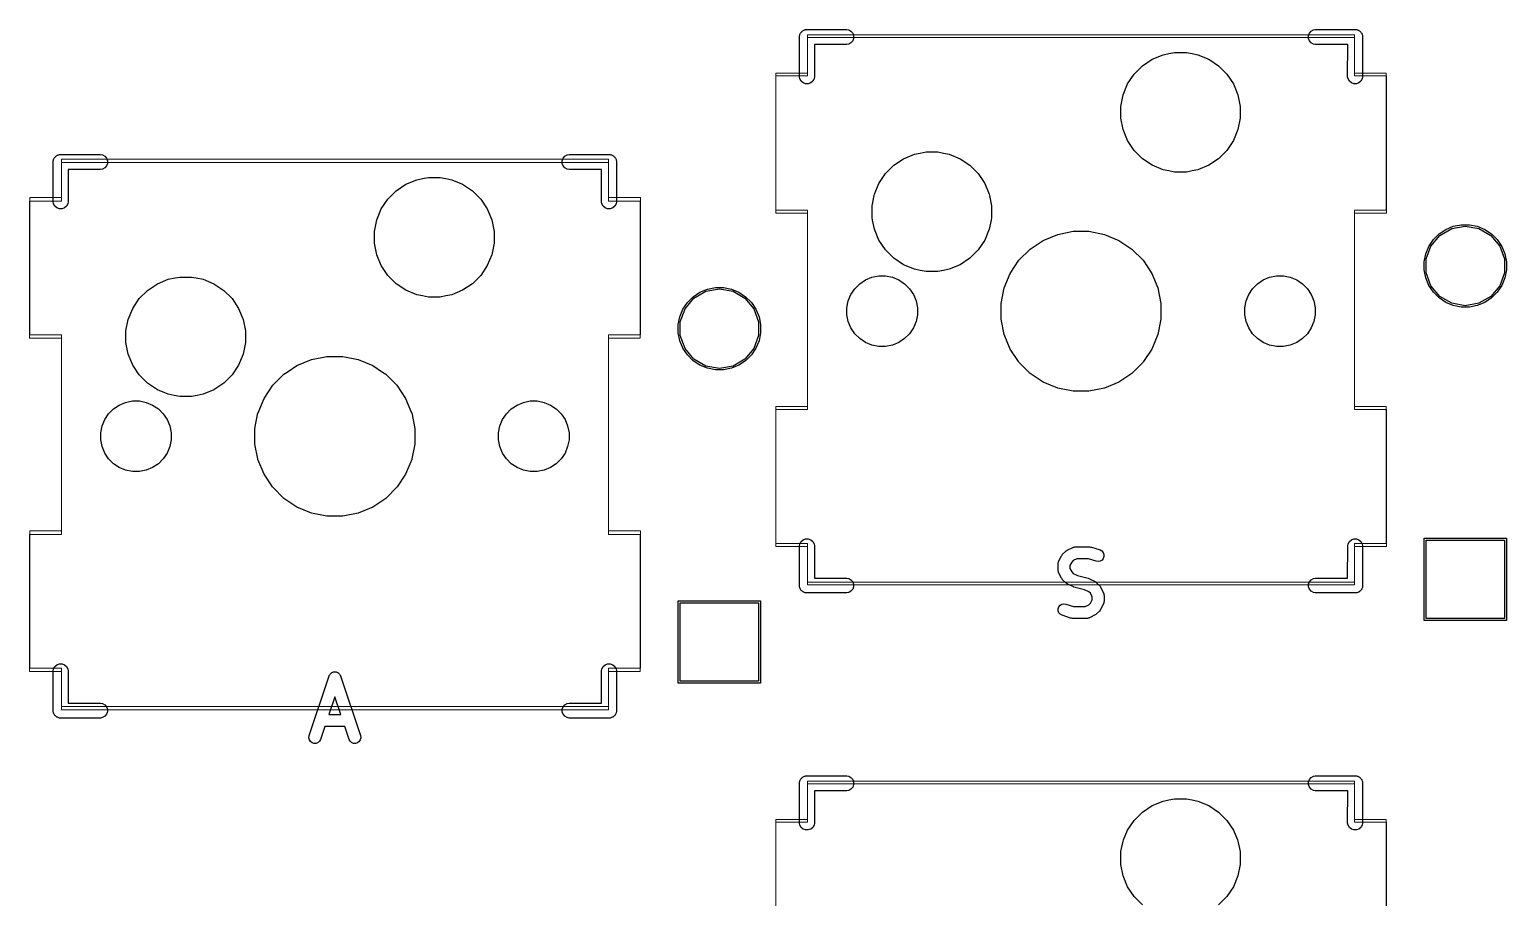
# Model space of a CAD drawing. Header units: millimetres. Extents: x 13 to 222, y -3 to 195.
# Drawn here: x 54.37 to 92.09, y 85.28 to 107.43 of the extents above; entities that cross this region are included whole.
import ezdxf

# ---------------------------------------------------------------- set-up
doc = ezdxf.new("R2010")
doc.units = ezdxf.units.MM
doc.header["$MEASUREMENT"] = 0
doc.layers.add('Ergodox plate', color=7, linetype='Continuous', lineweight=0, true_color=0xf6921e)
doc.layers.add('Orig switch cut', color=7, linetype='Continuous', lineweight=0, true_color=0xde3535)
doc.layers.add('Mask', color=134, linetype='Continuous')
doc.layers.add('Silk', color=142, linetype='Continuous')

msp = doc.modelspace()

# ---------------------------------------------------------------- linework, layer by layer
at = {"layer": 'Ergodox plate'}
for points in [[(88.213, 107.299), (88.213, 106.319), (89.026, 106.319), (89.026, 102.819), (88.213, 102.819), (88.213, 97.81), (89.026, 97.81), (89.026, 94.31), (88.213, 94.31), (88.213, 93.329), (74.243, 93.329), (74.243, 94.31), (73.431, 94.31), (73.431, 97.81), (74.243, 97.81), (74.243, 102.819), (73.431, 102.819), (73.431, 106.319), (74.243, 106.319), (74.243, 107.299)], [(69.163, 104.124), (69.163, 103.144), (69.976, 103.144), (69.976, 99.644), (69.163, 99.644), (69.163, 94.635), (69.976, 94.635), (69.976, 91.135), (69.163, 91.135), (69.163, 90.154), (55.193, 90.154), (55.193, 91.135), (54.381, 91.135), (54.381, 94.635), (55.193, 94.635), (55.193, 99.644), (54.381, 99.644), (54.381, 103.144), (55.193, 103.144), (55.193, 104.124)], [(88.213, 88.249), (88.213, 87.269), (89.026, 87.269), (89.026, 83.769), (88.213, 83.769), (88.213, 78.76), (89.026, 78.76), (89.026, 75.26), (88.213, 75.26), (88.213, 74.279), (74.243, 74.279), (74.243, 75.26), (73.431, 75.26), (73.431, 78.76), (74.243, 78.76), (74.243, 83.769), (73.431, 83.769), (73.431, 87.269), (74.243, 87.269), (74.243, 88.249)]]:
    msp.add_lwpolyline(points, close=True, dxfattribs=at)
at = {"layer": 'Mask', "linetype": 'Continuous'}
for p, q in [((83.047, 106.674), (83.325, 106.789)), ((83.325, 106.789), (83.472, 106.818)), ((83.472, 106.818), (83.62, 106.848)), ((83.62, 106.848), (83.92, 106.848)), ((83.92, 106.848), (84.068, 106.818)), ((84.068, 106.818), (84.215, 106.789)), ((84.215, 106.789), (84.493, 106.674)), ((82.585, 106.295), (82.797, 106.507)), ((82.797, 106.507), (83.047, 106.674)), ((84.493, 106.674), (84.743, 106.507)), ((84.743, 106.507), (84.955, 106.295)), ((82.303, 105.767), (82.418, 106.045)), ((82.418, 106.045), (82.585, 106.295)), ((84.955, 106.295), (85.122, 106.045)), ((85.122, 106.045), (85.237, 105.767)), ((82.244, 105.472), (82.303, 105.767)), ((85.237, 105.767), (85.296, 105.472)), ((82.244, 105.171), (82.244, 105.472)), ((85.296, 105.472), (85.296, 105.171)), ((82.303, 104.877), (82.244, 105.171)), ((82.418, 104.599), (82.303, 104.877)), ((85.237, 104.877), (85.122, 104.599)), ((85.296, 105.171), (85.237, 104.877)), ((82.585, 104.349), (82.418, 104.599)), ((85.122, 104.599), (84.955, 104.349)), ((76.447, 103.967), (76.697, 104.134)), ((76.697, 104.134), (76.975, 104.249)), ((76.975, 104.249), (77.122, 104.278)), ((77.122, 104.278), (77.27, 104.308)), ((77.27, 104.308), (77.57, 104.308)), ((77.57, 104.308), (77.718, 104.278)), ((77.718, 104.278), (77.865, 104.249)), ((77.865, 104.249), (78.143, 104.134)), ((78.143, 104.134), (78.393, 103.967)), ((82.797, 104.136), (82.585, 104.349)), ((83.047, 103.969), (82.797, 104.136)), ((84.743, 104.136), (84.493, 103.969)), ((84.955, 104.349), (84.743, 104.136)), ((76.068, 103.505), (76.235, 103.755)), ((76.235, 103.755), (76.447, 103.967)), ((78.393, 103.967), (78.605, 103.755)), ((78.605, 103.755), (78.772, 103.505)), ((83.325, 103.854), (83.047, 103.969)), ((83.472, 103.825), (83.325, 103.854)), ((83.62, 103.796), (83.472, 103.825)), ((83.92, 103.796), (83.62, 103.796)), ((84.068, 103.825), (83.92, 103.796)), ((84.215, 103.854), (84.068, 103.825)), ((84.493, 103.969), (84.215, 103.854)), ((63.739, 103.315), (63.989, 103.482)), ((63.989, 103.482), (64.266, 103.597)), ((64.266, 103.597), (64.414, 103.627)), ((64.414, 103.627), (64.561, 103.656)), ((64.561, 103.656), (64.862, 103.656)), ((64.862, 103.656), (65.009, 103.627)), ((65.009, 103.627), (65.157, 103.597)), ((65.157, 103.597), (65.434, 103.482)), ((65.434, 103.482), (65.684, 103.315)), ((75.953, 103.227), (76.068, 103.505)), ((78.772, 103.505), (78.887, 103.227)), ((63.359, 102.853), (63.526, 103.103)), ((63.526, 103.103), (63.739, 103.315)), ((65.684, 103.315), (65.897, 103.103)), ((65.897, 103.103), (66.064, 102.853)), ((75.894, 102.932), (75.947, 103.199)), ((75.947, 103.199), (75.953, 103.227)), ((78.887, 103.227), (78.893, 103.199)), ((78.893, 103.199), (78.946, 102.932)), ((63.244, 102.575), (63.359, 102.853)), ((66.064, 102.853), (66.179, 102.575)), ((75.894, 102.631), (75.894, 102.932)), ((75.907, 102.564), (75.894, 102.631)), ((78.946, 102.631), (78.933, 102.564)), ((78.946, 102.932), (78.946, 102.631)), ((63.186, 102.28), (63.244, 102.575)), ((63.186, 101.98), (63.186, 102.28)), ((63.244, 102.575), (63.244, 102.575)), ((66.179, 102.575), (66.179, 102.575)), ((66.179, 102.575), (66.238, 102.28)), ((66.238, 102.28), (66.238, 101.98)), ((75.953, 102.337), (75.907, 102.564)), ((76.068, 102.059), (75.953, 102.337)), ((78.887, 102.337), (78.772, 102.059)), ((78.933, 102.564), (78.887, 102.337)), ((80.635, 102.204), (81.029, 102.283)), ((81.029, 102.283), (81.431, 102.283)), ((81.431, 102.283), (81.825, 102.204)), ((90.374, 102.216), (90.546, 102.331)), ((90.546, 102.331), (90.737, 102.41)), ((90.737, 102.41), (90.94, 102.451)), ((90.94, 102.451), (91.147, 102.451)), ((91.147, 102.451), (91.351, 102.41)), ((91.351, 102.41), (91.542, 102.331)), ((91.542, 102.331), (91.714, 102.216)), ((63.194, 101.936), (63.186, 101.98)), ((63.244, 101.685), (63.194, 101.936)), ((66.229, 101.936), (66.179, 101.685)), ((66.238, 101.98), (66.229, 101.936)), ((76.235, 101.809), (76.068, 102.059)), ((78.772, 102.059), (78.605, 101.809)), ((79.929, 101.827), (79.959, 101.847)), ((79.959, 101.847), (80.263, 102.051)), ((80.263, 102.051), (80.635, 102.204)), ((80.635, 102.204), (80.635, 102.204)), ((80.635, 102.204), (80.635, 102.204)), ((81.825, 102.204), (81.825, 102.204)), ((81.825, 102.204), (81.825, 102.204)), ((81.825, 102.204), (82.197, 102.051)), ((82.197, 102.051), (82.501, 101.847)), ((82.501, 101.847), (82.531, 101.827)), ((90.033, 101.706), (90.113, 101.898)), ((90.113, 101.898), (90.228, 102.07)), ((90.228, 102.07), (90.374, 102.216)), ((91.714, 102.216), (91.86, 102.07)), ((91.86, 102.07), (91.975, 101.898)), ((91.975, 101.898), (92.055, 101.706)), ((63.359, 101.407), (63.244, 101.685)), ((66.179, 101.685), (66.064, 101.407)), ((76.447, 101.596), (76.235, 101.809)), ((76.697, 101.429), (76.447, 101.596)), ((78.393, 101.596), (78.143, 101.429)), ((78.605, 101.809), (78.393, 101.596)), ((79.421, 101.209), (79.645, 101.543)), ((79.645, 101.543), (79.929, 101.827)), ((79.645, 101.543), (79.645, 101.543)), ((82.531, 101.827), (82.815, 101.543)), ((82.815, 101.543), (82.815, 101.543)), ((82.815, 101.543), (83.039, 101.209)), ((89.993, 101.503), (90.033, 101.706)), ((89.993, 101.296), (89.993, 101.503)), ((92.055, 101.706), (92.095, 101.503)), ((92.095, 101.503), (92.095, 101.296)), ((57.916, 101.057), (58.097, 101.093)), ((58.097, 101.093), (58.211, 101.116)), ((58.211, 101.116), (58.512, 101.116)), ((58.512, 101.116), (58.626, 101.093)), ((58.626, 101.093), (58.807, 101.057)), ((63.526, 101.157), (63.359, 101.407)), ((63.739, 100.945), (63.526, 101.157)), ((65.897, 101.157), (65.684, 100.945)), ((66.064, 101.407), (65.897, 101.157)), ((75.723, 101.04), (75.887, 101.108)), ((75.887, 101.108), (76.061, 101.143)), ((76.061, 101.143), (76.239, 101.143)), ((76.239, 101.143), (76.413, 101.108)), ((76.413, 101.108), (76.577, 101.04)), ((76.975, 101.314), (76.697, 101.429)), ((77.122, 101.285), (76.975, 101.314)), ((77.27, 101.256), (77.122, 101.285)), ((77.57, 101.256), (77.27, 101.256)), ((77.718, 101.285), (77.57, 101.256)), ((77.865, 101.314), (77.718, 101.285)), ((78.143, 101.429), (77.865, 101.314)), ((79.267, 100.837), (79.421, 101.209)), ((83.039, 101.209), (83.193, 100.837)), ((85.883, 101.04), (86.047, 101.108)), ((86.047, 101.108), (86.221, 101.143)), ((86.221, 101.143), (86.399, 101.143)), ((86.399, 101.143), (86.573, 101.108)), ((86.573, 101.108), (86.737, 101.04)), ((90.033, 101.093), (89.993, 101.296)), ((90.113, 100.902), (90.033, 101.093)), ((92.055, 101.093), (91.975, 100.902)), ((92.095, 101.296), (92.055, 101.093)), ((57.176, 100.563), (57.389, 100.775)), ((57.389, 100.775), (57.639, 100.942)), ((57.639, 100.942), (57.916, 101.057)), ((58.807, 101.057), (59.084, 100.942)), ((59.084, 100.942), (59.334, 100.775)), ((59.334, 100.775), (59.547, 100.563)), ((63.989, 100.778), (63.739, 100.945)), ((64.266, 100.663), (63.989, 100.778)), ((65.434, 100.778), (65.157, 100.663)), ((65.684, 100.945), (65.434, 100.778)), ((71.324, 100.613), (71.496, 100.728)), ((71.496, 100.728), (71.687, 100.807)), ((71.687, 100.807), (71.89, 100.848)), ((71.89, 100.848), (72.097, 100.848)), ((72.097, 100.848), (72.301, 100.807)), ((72.301, 100.807), (72.492, 100.728)), ((72.492, 100.728), (72.664, 100.613)), ((75.352, 100.669), (75.45, 100.816)), ((75.45, 100.816), (75.576, 100.942)), ((75.576, 100.942), (75.723, 101.04)), ((76.577, 101.04), (76.724, 100.942)), ((76.724, 100.942), (76.85, 100.816)), ((76.85, 100.816), (76.948, 100.669)), ((79.189, 100.443), (79.267, 100.837)), ((79.267, 100.837), (79.267, 100.837)), ((83.193, 100.837), (83.193, 100.837)), ((83.193, 100.837), (83.271, 100.443)), ((85.512, 100.669), (85.61, 100.816)), ((85.61, 100.816), (85.736, 100.942)), ((85.736, 100.942), (85.883, 101.04)), ((86.737, 101.04), (86.884, 100.942)), ((86.884, 100.942), (87.01, 100.816)), ((87.01, 100.816), (87.108, 100.669)), ((90.228, 100.73), (90.113, 100.902)), ((90.374, 100.583), (90.228, 100.73)), ((91.86, 100.73), (91.714, 100.583)), ((91.975, 100.902), (91.86, 100.73)), ((57.009, 100.313), (57.176, 100.563)), ((59.547, 100.563), (59.714, 100.313)), ((64.413, 100.633), (64.266, 100.663)), ((64.561, 100.604), (64.413, 100.633)), ((64.862, 100.604), (64.561, 100.604)), ((65.01, 100.633), (64.862, 100.604)), ((65.157, 100.663), (65.01, 100.633)), ((71.063, 100.295), (71.178, 100.467)), ((71.178, 100.467), (71.324, 100.613)), ((72.664, 100.613), (72.81, 100.467)), ((72.81, 100.467), (72.925, 100.295)), ((75.249, 100.331), (75.284, 100.505)), ((75.284, 100.505), (75.352, 100.669)), ((76.948, 100.669), (77.016, 100.505)), ((77.016, 100.505), (77.051, 100.331)), ((79.189, 100.041), (79.189, 100.443)), ((83.271, 100.443), (83.271, 100.041)), ((85.409, 100.331), (85.444, 100.505)), ((85.444, 100.505), (85.512, 100.669)), ((87.108, 100.669), (87.176, 100.505)), ((87.176, 100.505), (87.211, 100.331)), ((90.546, 100.468), (90.374, 100.583)), ((90.737, 100.389), (90.546, 100.468)), ((90.94, 100.349), (90.737, 100.389)), ((91.147, 100.349), (90.94, 100.349)), ((91.351, 100.389), (91.147, 100.349)), ((91.542, 100.468), (91.351, 100.389)), ((91.714, 100.583), (91.542, 100.468)), ((56.836, 99.74), (56.894, 100.035)), ((56.894, 100.035), (57.009, 100.313)), ((59.714, 100.313), (59.829, 100.035)), ((59.829, 100.035), (59.888, 99.74)), ((70.943, 99.9), (70.983, 100.103)), ((70.983, 100.103), (71.063, 100.295)), ((72.925, 100.295), (73.005, 100.103)), ((73.005, 100.103), (73.045, 99.9)), ((75.249, 100.153), (75.249, 100.331)), ((75.284, 99.979), (75.249, 100.153)), ((75.352, 99.815), (75.284, 99.979)), ((77.016, 99.979), (76.948, 99.815)), ((77.051, 100.153), (77.016, 99.979)), ((77.051, 100.331), (77.051, 100.153)), ((79.266, 99.651), (79.189, 100.041)), ((83.271, 100.041), (83.194, 99.651)), ((85.409, 100.153), (85.409, 100.331)), ((85.444, 99.979), (85.409, 100.153)), ((85.512, 99.815), (85.444, 99.979)), ((87.176, 99.979), (87.108, 99.815)), ((87.211, 100.153), (87.176, 99.979)), ((87.211, 100.331), (87.211, 100.153)), ((56.836, 99.44), (56.836, 99.74)), ((59.888, 99.74), (59.888, 99.44)), ((70.943, 99.693), (70.943, 99.9)), ((70.983, 99.49), (70.943, 99.693)), ((73.045, 99.693), (73.005, 99.49)), ((73.045, 99.9), (73.045, 99.693)), ((75.45, 99.667), (75.352, 99.815)), ((75.576, 99.542), (75.45, 99.667)), ((76.85, 99.667), (76.724, 99.542)), ((76.948, 99.815), (76.85, 99.667)), ((79.267, 99.646), (79.266, 99.651)), ((79.421, 99.275), (79.267, 99.646)), ((83.193, 99.646), (83.039, 99.275)), ((83.194, 99.651), (83.193, 99.646)), ((85.61, 99.667), (85.512, 99.815)), ((85.736, 99.542), (85.61, 99.667)), ((87.01, 99.667), (86.884, 99.542)), ((87.108, 99.815), (87.01, 99.667)), ((56.894, 99.145), (56.836, 99.44)), ((59.888, 99.44), (59.829, 99.145)), ((71.063, 99.299), (70.983, 99.49)), ((71.178, 99.127), (71.063, 99.299)), ((72.925, 99.299), (72.81, 99.127)), ((73.005, 99.49), (72.925, 99.299)), ((75.723, 99.443), (75.576, 99.542)), ((75.887, 99.375), (75.723, 99.443)), ((76.061, 99.341), (75.887, 99.375)), ((76.239, 99.341), (76.061, 99.341)), ((76.413, 99.375), (76.239, 99.341)), ((76.577, 99.443), (76.413, 99.375)), ((76.724, 99.542), (76.577, 99.443)), ((79.631, 98.961), (79.421, 99.275)), ((83.039, 99.275), (82.829, 98.961)), ((85.883, 99.443), (85.736, 99.542)), ((86.047, 99.375), (85.883, 99.443)), ((86.221, 99.341), (86.047, 99.375)), ((86.399, 99.341), (86.221, 99.341)), ((86.573, 99.375), (86.399, 99.341)), ((86.737, 99.443), (86.573, 99.375)), ((86.884, 99.542), (86.737, 99.443)), ((57.009, 98.867), (56.894, 99.145)), ((57.176, 98.617), (57.009, 98.867)), ((59.714, 98.867), (59.547, 98.617)), ((59.829, 99.145), (59.714, 98.867)), ((60.95, 98.688), (61.205, 98.859)), ((61.205, 98.859), (61.576, 99.013)), ((61.576, 99.013), (61.971, 99.091)), ((61.576, 99.013), (61.576, 99.013)), ((61.576, 99.013), (61.576, 99.013)), ((61.971, 99.091), (62.373, 99.091)), ((62.373, 99.091), (62.767, 99.013)), ((62.767, 99.013), (62.767, 99.013)), ((62.767, 99.013), (62.767, 99.013)), ((62.767, 99.013), (63.138, 98.859)), ((63.138, 98.859), (63.393, 98.688)), ((71.324, 98.98), (71.178, 99.127)), ((71.496, 98.865), (71.324, 98.98)), ((71.687, 98.786), (71.496, 98.865)), ((72.492, 98.865), (72.301, 98.786)), ((72.664, 98.98), (72.492, 98.865)), ((72.81, 99.127), (72.664, 98.98)), ((79.645, 98.941), (79.631, 98.961)), ((79.929, 98.656), (79.645, 98.941)), ((82.815, 98.941), (82.531, 98.656)), ((82.829, 98.961), (82.815, 98.941)), ((57.389, 98.405), (57.176, 98.617)), ((59.547, 98.617), (59.334, 98.405)), ((60.586, 98.351), (60.87, 98.635)), ((60.87, 98.635), (60.95, 98.688)), ((63.393, 98.688), (63.473, 98.635)), ((63.473, 98.635), (63.757, 98.351)), ((71.89, 98.746), (71.687, 98.786)), ((72.097, 98.746), (71.89, 98.746)), ((72.301, 98.786), (72.097, 98.746)), ((80.263, 98.433), (79.929, 98.656)), ((79.929, 98.656), (79.929, 98.656)), ((82.531, 98.656), (82.197, 98.433)), ((82.531, 98.656), (82.531, 98.656)), ((57.639, 98.238), (57.389, 98.405)), ((57.916, 98.123), (57.639, 98.238)), ((58.064, 98.093), (57.916, 98.123)), ((58.211, 98.064), (58.064, 98.093)), ((58.659, 98.093), (58.512, 98.064)), ((58.807, 98.123), (58.659, 98.093)), ((59.084, 98.238), (58.807, 98.123)), ((59.334, 98.405), (59.084, 98.238)), ((60.363, 98.017), (60.586, 98.351)), ((60.586, 98.351), (60.586, 98.351)), ((63.757, 98.351), (63.757, 98.351)), ((63.757, 98.351), (63.98, 98.017)), ((80.635, 98.279), (80.263, 98.433)), ((81.029, 98.201), (80.635, 98.279)), ((80.635, 98.279), (80.635, 98.279)), ((80.635, 98.279), (80.635, 98.279)), ((81.431, 98.201), (81.029, 98.201)), ((81.825, 98.279), (81.431, 98.201)), ((82.197, 98.433), (81.825, 98.279)), ((81.825, 98.279), (81.825, 98.279)), ((81.825, 98.279), (81.825, 98.279)), ((56.392, 97.624), (56.517, 97.75)), ((56.517, 97.75), (56.665, 97.848)), ((56.665, 97.848), (56.829, 97.916)), ((56.829, 97.916), (57.003, 97.951)), ((57.003, 97.951), (57.18, 97.951)), ((57.18, 97.951), (57.354, 97.916)), ((57.354, 97.916), (57.518, 97.848)), ((57.518, 97.848), (57.666, 97.75)), ((57.666, 97.75), (57.791, 97.624)), ((58.512, 98.064), (58.211, 98.064)), ((60.211, 97.65), (60.363, 98.017)), ((63.98, 98.017), (64.132, 97.65)), ((66.552, 97.624), (66.677, 97.75)), ((66.677, 97.75), (66.825, 97.848)), ((66.825, 97.848), (66.989, 97.916)), ((66.989, 97.916), (67.163, 97.951)), ((67.163, 97.951), (67.34, 97.951)), ((67.34, 97.951), (67.514, 97.916)), ((67.514, 97.916), (67.678, 97.848)), ((67.678, 97.848), (67.826, 97.75)), ((67.826, 97.75), (67.951, 97.624)), ((56.225, 97.313), (56.293, 97.477)), ((56.293, 97.477), (56.392, 97.624)), ((57.791, 97.624), (57.89, 97.477)), ((57.89, 97.477), (57.958, 97.313)), ((60.131, 97.251), (60.209, 97.645)), ((60.209, 97.645), (60.211, 97.65)), ((64.132, 97.65), (64.134, 97.645)), ((64.134, 97.645), (64.213, 97.251)), ((66.385, 97.313), (66.453, 97.477)), ((66.453, 97.477), (66.552, 97.624)), ((67.951, 97.624), (68.05, 97.477)), ((68.05, 97.477), (68.118, 97.313)), ((56.191, 97.139), (56.225, 97.313)), ((56.191, 96.961), (56.191, 97.139)), ((56.225, 96.787), (56.191, 96.961)), ((57.958, 97.313), (57.993, 97.139)), ((57.993, 96.961), (57.958, 96.787)), ((57.993, 97.139), (57.993, 96.961)), ((60.131, 96.849), (60.131, 97.251)), ((64.213, 97.251), (64.213, 96.849)), ((66.351, 97.139), (66.385, 97.313)), ((66.351, 96.961), (66.351, 97.139)), ((66.385, 96.787), (66.351, 96.961)), ((68.118, 97.313), (68.153, 97.139)), ((68.153, 96.961), (68.118, 96.787)), ((68.153, 97.139), (68.153, 96.961)), ((56.293, 96.623), (56.225, 96.787)), ((56.392, 96.476), (56.293, 96.623)), ((57.89, 96.623), (57.791, 96.476)), ((57.958, 96.787), (57.89, 96.623)), ((60.205, 96.476), (60.131, 96.849)), ((64.213, 96.849), (64.138, 96.476)), ((66.453, 96.623), (66.385, 96.787)), ((66.552, 96.476), (66.453, 96.623)), ((68.05, 96.623), (67.951, 96.476)), ((68.118, 96.787), (68.05, 96.623)), ((56.517, 96.35), (56.392, 96.476)), ((56.665, 96.252), (56.517, 96.35)), ((56.829, 96.184), (56.665, 96.252)), ((57.518, 96.252), (57.354, 96.184)), ((57.666, 96.35), (57.518, 96.252)), ((57.791, 96.476), (57.666, 96.35)), ((60.209, 96.455), (60.205, 96.476)), ((60.363, 96.083), (60.209, 96.455)), ((64.134, 96.455), (63.98, 96.083)), ((64.138, 96.476), (64.134, 96.455)), ((66.677, 96.35), (66.552, 96.476)), ((66.825, 96.252), (66.677, 96.35)), ((66.989, 96.184), (66.825, 96.252)), ((67.678, 96.252), (67.514, 96.184)), ((67.826, 96.35), (67.678, 96.252)), ((67.951, 96.476), (67.826, 96.35)), ((57.003, 96.149), (56.829, 96.184)), ((57.18, 96.149), (57.003, 96.149)), ((57.354, 96.184), (57.18, 96.149)), ((60.581, 95.757), (60.363, 96.083)), ((63.98, 96.083), (63.762, 95.757)), ((67.163, 96.149), (66.989, 96.184)), ((67.34, 96.149), (67.163, 96.149)), ((67.514, 96.184), (67.34, 96.149)), ((60.586, 95.749), (60.581, 95.757)), ((60.87, 95.465), (60.586, 95.749)), ((61.205, 95.241), (60.87, 95.465)), ((60.87, 95.465), (60.87, 95.465)), ((63.473, 95.465), (63.138, 95.241)), ((63.757, 95.749), (63.473, 95.465)), ((63.473, 95.465), (63.473, 95.465)), ((63.762, 95.757), (63.757, 95.749)), ((61.576, 95.087), (61.205, 95.241)), ((61.971, 95.009), (61.576, 95.087)), ((61.576, 95.087), (61.576, 95.087)), ((61.576, 95.087), (61.576, 95.087)), ((62.767, 95.087), (62.373, 95.009)), ((63.138, 95.241), (62.767, 95.087)), ((62.767, 95.087), (62.767, 95.087)), ((62.767, 95.087), (62.767, 95.087)), ((62.373, 95.009), (61.971, 95.009)), ((89.993, 92.349), (89.993, 94.451)), ((89.993, 94.451), (92.095, 94.451)), ((92.095, 94.451), (92.095, 92.349)), ((70.943, 90.746), (70.943, 92.848)), ((70.943, 92.848), (73.045, 92.848)), ((73.045, 92.848), (73.045, 90.746)), ((92.095, 92.349), (89.993, 92.349)), ((73.045, 90.746), (70.943, 90.746)), ((82.797, 87.457), (83.047, 87.624)), ((83.047, 87.624), (83.325, 87.739)), ((83.325, 87.739), (83.476, 87.769)), ((83.476, 87.769), (83.62, 87.798)), ((83.62, 87.798), (83.92, 87.798)), ((83.92, 87.798), (84.064, 87.769)), ((84.064, 87.769), (84.215, 87.739)), ((84.215, 87.739), (84.493, 87.624)), ((84.493, 87.624), (84.743, 87.457)), ((82.418, 86.995), (82.585, 87.245)), ((82.585, 87.245), (82.797, 87.457)), ((84.743, 87.457), (84.955, 87.245)), ((84.955, 87.245), (85.122, 86.995)), ((82.315, 86.747), (82.418, 86.995)), ((85.122, 86.995), (85.225, 86.747)), ((82.244, 86.422), (82.25, 86.452)), ((82.244, 86.122), (82.244, 86.422)), ((82.25, 86.452), (82.303, 86.717)), ((82.303, 86.717), (82.315, 86.747)), ((85.225, 86.747), (85.237, 86.717)), ((85.237, 86.717), (85.29, 86.452)), ((85.29, 86.452), (85.296, 86.422)), ((85.296, 86.422), (85.296, 86.122)), ((82.303, 85.827), (82.244, 86.122)), ((85.296, 86.122), (85.237, 85.827)), ((82.418, 85.549), (82.303, 85.827)), ((85.237, 85.827), (85.122, 85.549)), ((82.585, 85.299), (82.418, 85.549)), ((82.797, 85.087), (82.585, 85.299)), ((84.955, 85.299), (84.743, 85.087)), ((85.122, 85.549), (84.955, 85.299))]:
    msp.add_line(p, q, dxfattribs=at)
at = {"layer": 'Orig switch cut'}
for points in [[(88.215, 107.227), (88.215, 106.247), (89.028, 106.247), (89.028, 102.747), (88.215, 102.747), (88.215, 97.738), (89.028, 97.738), (89.028, 94.238), (88.215, 94.238), (88.215, 93.257), (74.245, 93.257), (74.245, 94.238), (73.432, 94.238), (73.432, 97.738), (74.245, 97.738), (74.245, 102.747), (73.432, 102.747), (73.432, 106.247), (74.245, 106.247), (74.245, 107.227)], [(69.157, 104.035), (69.157, 103.055), (69.97, 103.055), (69.97, 99.555), (69.157, 99.555), (69.157, 94.546), (69.97, 94.546), (69.97, 91.046), (69.157, 91.046), (69.157, 90.065), (55.187, 90.065), (55.187, 91.046), (54.374, 91.046), (54.374, 94.546), (55.187, 94.546), (55.187, 99.555), (54.374, 99.555), (54.374, 103.055), (55.187, 103.055), (55.187, 104.035)], [(88.215, 88.177), (88.215, 87.197), (89.028, 87.197), (89.028, 83.697), (88.215, 83.697), (88.215, 78.688), (89.028, 78.688), (89.028, 75.188), (88.215, 75.188), (88.215, 74.207), (74.245, 74.207), (74.245, 75.188), (73.432, 75.188), (73.432, 78.688), (74.245, 78.688), (74.245, 83.697), (73.432, 83.697), (73.432, 87.197), (74.245, 87.197), (74.245, 88.177)]]:
    msp.add_lwpolyline(points, close=True, dxfattribs=at)
at = {"layer": 'Silk', "linetype": 'Continuous'}
for p, q in [((74.04, 106.225), (74.039, 107.258)), ((74.039, 107.258), (74.04, 107.258)), ((74.04, 107.275), (74.045, 107.291)), ((74.04, 107.258), (74.04, 107.275)), ((74.045, 107.291), (74.048, 107.308)), ((74.048, 107.308), (74.057, 107.323)), ((74.057, 107.323), (74.062, 107.338)), ((74.062, 107.338), (74.073, 107.351)), ((74.073, 107.351), (74.082, 107.366)), ((74.082, 107.366), (74.095, 107.377)), ((74.095, 107.377), (74.106, 107.39)), ((74.106, 107.39), (74.12, 107.398)), ((74.12, 107.398), (74.133, 107.409)), ((74.133, 107.409), (74.149, 107.415)), ((74.149, 107.415), (74.164, 107.424)), ((74.164, 107.424), (74.181, 107.426)), ((74.181, 107.426), (74.196, 107.432)), ((74.196, 107.432), (74.213, 107.432)), ((74.213, 107.432), (74.213, 107.432)), ((74.213, 107.432), (75.247, 107.432)), ((75.247, 107.432), (75.296, 107.424)), ((75.296, 107.424), (75.354, 107.39)), ((75.354, 107.39), (75.398, 107.338)), ((75.398, 107.145), (75.354, 107.094)), ((75.398, 107.338), (75.42, 107.275)), ((75.42, 107.208), (75.398, 107.145)), ((75.42, 107.275), (75.42, 107.208)), ((87.04, 107.275), (87.062, 107.338)), ((87.04, 107.208), (87.04, 107.275)), ((87.062, 107.145), (87.04, 107.208)), ((87.062, 107.338), (87.106, 107.39)), ((87.106, 107.094), (87.062, 107.145)), ((87.106, 107.39), (87.164, 107.424)), ((87.164, 107.424), (87.213, 107.432)), ((87.213, 107.432), (88.247, 107.432)), ((88.247, 107.432), (88.264, 107.432)), ((88.247, 107.432), (88.247, 107.432)), ((88.264, 107.432), (88.279, 107.426)), ((88.279, 107.426), (88.296, 107.424)), ((88.296, 107.424), (88.311, 107.415)), ((88.311, 107.415), (88.327, 107.409)), ((88.327, 107.409), (88.34, 107.398)), ((88.34, 107.398), (88.354, 107.39)), ((88.354, 107.39), (88.365, 107.377)), ((88.365, 107.377), (88.378, 107.366)), ((88.378, 107.366), (88.387, 107.351)), ((88.387, 107.351), (88.398, 107.338)), ((88.398, 107.338), (88.403, 107.323)), ((88.403, 107.323), (88.412, 107.308)), ((88.412, 107.308), (88.415, 107.291)), ((88.415, 107.291), (88.42, 107.275)), ((88.42, 107.275), (88.42, 107.258)), ((88.42, 107.258), (88.42, 107.258)), ((88.42, 107.258), (88.42, 106.225)), ((75.247, 107.051), (74.42, 107.051)), ((74.42, 107.051), (74.42, 106.225)), ((75.296, 107.06), (75.247, 107.051)), ((75.354, 107.094), (75.296, 107.06)), ((87.164, 107.06), (87.106, 107.094)), ((87.213, 107.051), (87.164, 107.06)), ((88.04, 107.051), (87.213, 107.051)), ((88.039, 106.225), (88.04, 107.051)), ((74.048, 106.176), (74.04, 106.225)), ((74.082, 106.117), (74.048, 106.176)), ((74.133, 106.074), (74.082, 106.117)), ((74.196, 106.051), (74.133, 106.074)), ((74.264, 106.051), (74.196, 106.051)), ((74.327, 106.074), (74.264, 106.051)), ((74.378, 106.117), (74.327, 106.074)), ((74.412, 106.176), (74.378, 106.117)), ((74.42, 106.225), (74.412, 106.176)), ((88.048, 106.176), (88.039, 106.225)), ((88.082, 106.117), (88.048, 106.176)), ((88.133, 106.074), (88.082, 106.117)), ((88.196, 106.051), (88.133, 106.074)), ((88.264, 106.051), (88.196, 106.051)), ((88.327, 106.074), (88.264, 106.051)), ((88.378, 106.117), (88.327, 106.074)), ((88.412, 106.176), (88.378, 106.117)), ((88.42, 106.225), (88.412, 106.176)), ((54.987, 104.099), (54.99, 104.116)), ((54.99, 104.116), (54.998, 104.131)), ((54.998, 104.131), (55.004, 104.147)), ((55.004, 104.147), (55.015, 104.16)), ((55.015, 104.16), (55.023, 104.174)), ((55.023, 104.174), (55.036, 104.185)), ((55.036, 104.185), (55.047, 104.198)), ((55.047, 104.198), (55.062, 104.207)), ((55.062, 104.207), (55.075, 104.217)), ((55.075, 104.217), (55.091, 104.223)), ((55.091, 104.223), (55.105, 104.232)), ((55.105, 104.232), (55.122, 104.235)), ((55.122, 104.235), (55.138, 104.24)), ((55.138, 104.24), (55.155, 104.24)), ((55.155, 104.24), (55.155, 104.24)), ((55.155, 104.24), (56.188, 104.24)), ((56.188, 104.24), (56.238, 104.232)), ((56.238, 104.232), (56.296, 104.198)), ((56.296, 104.198), (56.339, 104.147)), ((56.339, 104.147), (56.362, 104.084)), ((67.981, 104.084), (68.004, 104.147)), ((68.004, 104.147), (68.047, 104.198)), ((68.047, 104.198), (68.105, 104.232)), ((68.105, 104.232), (68.155, 104.24)), ((68.155, 104.24), (69.188, 104.24)), ((69.188, 104.24), (69.205, 104.24)), ((69.188, 104.24), (69.188, 104.24)), ((69.205, 104.24), (69.221, 104.235)), ((69.221, 104.235), (69.238, 104.232)), ((69.238, 104.232), (69.252, 104.223)), ((69.252, 104.223), (69.268, 104.217)), ((69.268, 104.217), (69.281, 104.207)), ((69.281, 104.207), (69.296, 104.198)), ((69.296, 104.198), (69.307, 104.185)), ((69.307, 104.185), (69.32, 104.174)), ((69.32, 104.174), (69.328, 104.16)), ((69.328, 104.16), (69.339, 104.147)), ((69.339, 104.147), (69.345, 104.131)), ((69.345, 104.131), (69.353, 104.116)), ((69.353, 104.116), (69.356, 104.099)), ((54.981, 104.084), (54.987, 104.099)), ((54.981, 104.067), (54.981, 104.084)), ((54.981, 103.033), (54.981, 104.067)), ((54.981, 104.067), (54.981, 104.067)), ((56.188, 103.859), (55.362, 103.859)), ((55.362, 103.859), (55.362, 103.033)), ((56.238, 103.868), (56.188, 103.859)), ((56.296, 103.902), (56.238, 103.868)), ((56.339, 103.953), (56.296, 103.902)), ((56.362, 104.016), (56.339, 103.953)), ((56.362, 104.084), (56.362, 104.016)), ((67.981, 104.016), (67.981, 104.084)), ((68.004, 103.953), (67.981, 104.016)), ((68.047, 103.902), (68.004, 103.953)), ((68.105, 103.868), (68.047, 103.902)), ((68.155, 103.859), (68.105, 103.868)), ((68.981, 103.859), (68.155, 103.859)), ((68.981, 103.033), (68.981, 103.859)), ((69.356, 104.099), (69.362, 104.084)), ((69.362, 104.084), (69.362, 104.067)), ((69.362, 104.067), (69.362, 104.067)), ((69.362, 104.067), (69.362, 103.033)), ((54.99, 102.984), (54.981, 103.033)), ((55.023, 102.926), (54.99, 102.984)), ((55.353, 102.984), (55.32, 102.926)), ((55.362, 103.033), (55.353, 102.984)), ((68.99, 102.984), (68.981, 103.033)), ((69.023, 102.926), (68.99, 102.984)), ((69.353, 102.984), (69.32, 102.926)), ((69.362, 103.033), (69.353, 102.984)), ((55.075, 102.882), (55.023, 102.926)), ((55.138, 102.859), (55.075, 102.882)), ((55.205, 102.859), (55.138, 102.859)), ((55.268, 102.882), (55.205, 102.859)), ((55.32, 102.926), (55.268, 102.882)), ((69.075, 102.882), (69.023, 102.926)), ((69.138, 102.859), (69.075, 102.882)), ((69.205, 102.859), (69.138, 102.859)), ((69.268, 102.882), (69.205, 102.859)), ((69.32, 102.926), (69.268, 102.882)), ((90.391, 102.178), (90.697, 102.354)), ((90.697, 102.354), (91.044, 102.415)), ((91.044, 102.415), (91.391, 102.354)), ((91.391, 102.354), (91.697, 102.178)), ((90.044, 101.576), (90.165, 101.907)), ((90.165, 101.907), (90.391, 102.178)), ((91.697, 102.178), (91.923, 101.907)), ((91.923, 101.907), (92.044, 101.576)), ((90.044, 101.223), (90.044, 101.576)), ((92.044, 101.576), (92.044, 101.223)), ((90.165, 100.892), (90.044, 101.223)), ((92.044, 101.223), (91.923, 100.892)), ((71.341, 100.575), (71.647, 100.751)), ((71.647, 100.751), (71.994, 100.812)), ((71.994, 100.812), (72.341, 100.751)), ((72.341, 100.751), (72.647, 100.575)), ((90.391, 100.622), (90.165, 100.892)), ((91.923, 100.892), (91.697, 100.622)), ((71.115, 100.304), (71.341, 100.575)), ((72.647, 100.575), (72.873, 100.304)), ((90.697, 100.446), (90.391, 100.622)), ((91.044, 100.384), (90.697, 100.446)), ((91.391, 100.446), (91.044, 100.384)), ((91.697, 100.622), (91.391, 100.446)), ((70.994, 99.973), (71.115, 100.304)), ((70.994, 99.62), (70.994, 99.973)), ((72.873, 100.304), (72.994, 99.973)), ((72.994, 99.973), (72.994, 99.62)), ((71.115, 99.289), (70.994, 99.62)), ((72.994, 99.62), (72.873, 99.289)), ((71.341, 99.019), (71.115, 99.289)), ((72.873, 99.289), (72.647, 99.019)), ((71.647, 98.843), (71.341, 99.019)), ((71.994, 98.781), (71.647, 98.843)), ((72.341, 98.843), (71.994, 98.781)), ((72.647, 99.019), (72.341, 98.843)), ((74.039, 94.258), (74.048, 94.308)), ((74.048, 94.308), (74.082, 94.366)), ((74.082, 94.366), (74.133, 94.409)), ((74.133, 94.409), (74.196, 94.432)), ((74.196, 94.432), (74.264, 94.432)), ((74.264, 94.432), (74.327, 94.409)), ((74.327, 94.409), (74.378, 94.366)), ((74.378, 94.366), (74.412, 94.308)), ((74.412, 94.308), (74.42, 94.258)), ((88.04, 94.258), (88.048, 94.308)), ((88.048, 94.308), (88.082, 94.366)), ((88.082, 94.366), (88.133, 94.409)), ((88.133, 94.409), (88.196, 94.432)), ((88.196, 94.432), (88.264, 94.432)), ((88.264, 94.432), (88.327, 94.409)), ((88.327, 94.409), (88.378, 94.366)), ((88.378, 94.366), (88.412, 94.308)), ((88.412, 94.308), (88.42, 94.258)), ((90.044, 92.4), (90.044, 94.4)), ((90.044, 94.4), (92.044, 94.4)), ((92.044, 94.4), (92.044, 92.4)), ((74.04, 93.275), (74.039, 94.258)), ((74.42, 94.258), (74.42, 93.432)), ((80.658, 93.854), (80.731, 93.999)), ((80.731, 93.999), (80.745, 94.019)), ((80.745, 94.019), (80.759, 94.039)), ((80.759, 94.039), (80.832, 94.112)), ((80.832, 94.112), (80.852, 94.126)), ((80.852, 94.126), (80.872, 94.14)), ((80.872, 94.14), (81.017, 94.213)), ((81.017, 94.213), (81.025, 94.215)), ((81.025, 94.215), (81.033, 94.22)), ((81.033, 94.22), (81.05, 94.223)), ((81.05, 94.223), (81.067, 94.228)), ((81.067, 94.228), (81.076, 94.227)), ((81.076, 94.227), (81.085, 94.229)), ((81.085, 94.229), (81.448, 94.229)), ((81.448, 94.229), (81.472, 94.224)), ((81.472, 94.224), (81.496, 94.221)), ((81.496, 94.221), (81.714, 94.148)), ((81.714, 94.148), (81.76, 94.123)), ((81.76, 94.123), (81.795, 94.084)), ((81.799, 93.931), (81.767, 93.89)), ((81.795, 94.084), (81.815, 94.034)), ((81.816, 93.981), (81.799, 93.931)), ((81.815, 94.034), (81.816, 93.981)), ((88.039, 93.432), (88.04, 94.258)), ((88.42, 94.258), (88.42, 93.225)), ((80.642, 93.786), (80.644, 93.795)), ((80.642, 93.641), (80.642, 93.786)), ((80.644, 93.632), (80.642, 93.641)), ((80.643, 93.803), (80.648, 93.821)), ((80.644, 93.795), (80.643, 93.803)), ((80.643, 93.623), (80.644, 93.632)), ((80.648, 93.606), (80.643, 93.623)), ((80.648, 93.821), (80.651, 93.838)), ((80.651, 93.589), (80.648, 93.606)), ((80.651, 93.838), (80.656, 93.846)), ((80.656, 93.581), (80.651, 93.589)), ((80.656, 93.846), (80.658, 93.854)), ((80.658, 93.573), (80.656, 93.581)), ((80.731, 93.428), (80.658, 93.573)), ((80.992, 93.841), (80.947, 93.75)), ((80.947, 93.75), (80.947, 93.677)), ((80.947, 93.677), (80.992, 93.586)), ((81.03, 93.879), (80.992, 93.841)), ((80.992, 93.586), (81.03, 93.548)), ((81.121, 93.924), (81.03, 93.879)), ((81.03, 93.548), (81.138, 93.494)), ((81.423, 93.924), (81.121, 93.924)), ((81.617, 93.859), (81.423, 93.924)), ((81.67, 93.851), (81.617, 93.859)), ((81.721, 93.862), (81.67, 93.851)), ((81.767, 93.89), (81.721, 93.862)), ((74.04, 93.208), (74.04, 93.275)), ((74.045, 93.192), (74.04, 93.208)), ((74.048, 93.176), (74.045, 93.192)), ((74.057, 93.161), (74.048, 93.176)), ((74.42, 93.432), (75.247, 93.432)), ((75.247, 93.432), (75.296, 93.424)), ((75.296, 93.424), (75.354, 93.39)), ((75.354, 93.39), (75.398, 93.338)), ((75.398, 93.338), (75.42, 93.275)), ((75.42, 93.208), (75.398, 93.145)), ((75.42, 93.275), (75.42, 93.208)), ((80.745, 93.408), (80.731, 93.428)), ((80.759, 93.388), (80.745, 93.408)), ((80.832, 93.315), (80.759, 93.388)), ((80.852, 93.301), (80.832, 93.315)), ((80.872, 93.287), (80.852, 93.301)), ((81.017, 93.214), (80.872, 93.287)), ((81.033, 93.21), (81.017, 93.214)), ((81.048, 93.203), (81.033, 93.21)), ((81.322, 93.134), (81.048, 93.203)), ((81.138, 93.494), (81.412, 93.426)), ((81.412, 93.426), (81.427, 93.419)), ((81.427, 93.419), (81.443, 93.414)), ((81.443, 93.414), (81.588, 93.342)), ((81.588, 93.342), (81.608, 93.327)), ((81.608, 93.327), (81.628, 93.313)), ((81.628, 93.313), (81.701, 93.241)), ((81.701, 93.241), (81.715, 93.221)), ((81.715, 93.221), (81.729, 93.201)), ((81.729, 93.201), (81.802, 93.056)), ((87.04, 93.275), (87.062, 93.338)), ((87.04, 93.208), (87.04, 93.275)), ((87.062, 93.145), (87.04, 93.208)), ((87.062, 93.338), (87.106, 93.39)), ((87.106, 93.39), (87.164, 93.424)), ((87.164, 93.424), (87.213, 93.432)), ((87.213, 93.432), (88.039, 93.432)), ((88.412, 93.176), (88.403, 93.161)), ((88.415, 93.192), (88.412, 93.176)), ((88.42, 93.208), (88.415, 93.192)), ((88.42, 93.225), (88.42, 93.225)), ((88.42, 93.225), (88.42, 93.208)), ((70.994, 90.797), (70.994, 92.797)), ((70.994, 92.797), (72.994, 92.797)), ((72.994, 92.797), (72.994, 90.797)), ((74.062, 93.145), (74.057, 93.161)), ((74.073, 93.132), (74.062, 93.145)), ((74.082, 93.117), (74.073, 93.132)), ((74.095, 93.107), (74.082, 93.117)), ((74.106, 93.094), (74.095, 93.107)), ((74.12, 93.085), (74.106, 93.094)), ((74.133, 93.074), (74.12, 93.085)), ((74.149, 93.068), (74.133, 93.074)), ((74.164, 93.06), (74.149, 93.068)), ((74.181, 93.057), (74.164, 93.06)), ((74.196, 93.051), (74.181, 93.057)), ((74.213, 93.051), (74.196, 93.051)), ((75.247, 93.051), (74.213, 93.051)), ((74.213, 93.051), (74.213, 93.051)), ((75.296, 93.06), (75.247, 93.051)), ((75.354, 93.094), (75.296, 93.06)), ((75.398, 93.145), (75.354, 93.094)), ((81.43, 93.08), (81.322, 93.134)), ((81.468, 93.043), (81.43, 93.08)), ((81.513, 92.952), (81.468, 93.043)), ((81.468, 92.788), (81.513, 92.879)), ((81.513, 92.879), (81.513, 92.952)), ((81.802, 93.056), (81.804, 93.047)), ((81.804, 93.047), (81.809, 93.04)), ((81.809, 93.04), (81.812, 93.022)), ((81.812, 92.808), (81.809, 92.79)), ((81.812, 93.022), (81.817, 93.005)), ((81.817, 92.825), (81.812, 92.808)), ((81.817, 93.005), (81.816, 92.996)), ((81.816, 92.996), (81.818, 92.988)), ((81.818, 92.843), (81.816, 92.834)), ((81.816, 92.834), (81.817, 92.825)), ((81.818, 92.988), (81.818, 92.843)), ((87.106, 93.094), (87.062, 93.145)), ((87.164, 93.06), (87.106, 93.094)), ((87.213, 93.051), (87.164, 93.06)), ((88.247, 93.051), (87.213, 93.051)), ((88.264, 93.051), (88.247, 93.051)), ((88.247, 93.051), (88.247, 93.051)), ((88.279, 93.057), (88.264, 93.051)), ((88.296, 93.06), (88.279, 93.057)), ((88.311, 93.068), (88.296, 93.06)), ((88.327, 93.074), (88.311, 93.068)), ((88.34, 93.085), (88.327, 93.074)), ((88.354, 93.094), (88.34, 93.085)), ((88.365, 93.107), (88.354, 93.094)), ((88.378, 93.117), (88.365, 93.107)), ((88.387, 93.132), (88.378, 93.117)), ((88.398, 93.145), (88.387, 93.132)), ((88.403, 93.161), (88.398, 93.145)), ((80.644, 92.647), (80.661, 92.697)), ((80.645, 92.594), (80.644, 92.647)), ((80.665, 92.545), (80.645, 92.594)), ((80.661, 92.697), (80.693, 92.739)), ((80.7, 92.506), (80.665, 92.545)), ((80.693, 92.739), (80.739, 92.767)), ((80.746, 92.48), (80.7, 92.506)), ((80.739, 92.767), (80.79, 92.777)), ((80.964, 92.408), (80.746, 92.48)), ((80.79, 92.777), (80.843, 92.769)), ((80.843, 92.769), (81.037, 92.705)), ((81.037, 92.705), (81.339, 92.705)), ((81.339, 92.705), (81.43, 92.75)), ((81.43, 92.75), (81.468, 92.788)), ((81.443, 92.416), (81.435, 92.414)), ((81.588, 92.489), (81.443, 92.416)), ((81.608, 92.503), (81.588, 92.489)), ((81.628, 92.517), (81.608, 92.503)), ((81.701, 92.59), (81.628, 92.517)), ((81.715, 92.61), (81.701, 92.59)), ((81.729, 92.629), (81.715, 92.61)), ((81.802, 92.774), (81.729, 92.629)), ((81.804, 92.783), (81.802, 92.774)), ((81.809, 92.79), (81.804, 92.783)), ((80.988, 92.404), (80.964, 92.408)), ((81.012, 92.4), (80.988, 92.404)), ((81.375, 92.4), (81.012, 92.4)), ((81.384, 92.401), (81.375, 92.4)), ((81.393, 92.401), (81.384, 92.401)), ((81.41, 92.406), (81.393, 92.401)), ((81.427, 92.409), (81.41, 92.406)), ((81.435, 92.414), (81.427, 92.409)), ((92.044, 92.4), (90.044, 92.4)), ((54.981, 91.067), (54.99, 91.116)), ((54.981, 90.084), (54.981, 91.067)), ((54.99, 91.116), (55.023, 91.174)), ((55.023, 91.174), (55.075, 91.217)), ((55.075, 91.217), (55.138, 91.24)), ((55.138, 91.24), (55.205, 91.24)), ((55.205, 91.24), (55.268, 91.217)), ((55.268, 91.217), (55.32, 91.174)), ((55.32, 91.174), (55.353, 91.116)), ((55.353, 91.116), (55.362, 91.067)), ((55.362, 91.067), (55.362, 90.24)), ((61.519, 89.409), (62.027, 90.933)), ((62.027, 90.933), (62.029, 90.936)), ((62.029, 90.936), (62.03, 90.941)), ((62.03, 90.941), (62.042, 90.96)), ((62.042, 90.96), (62.052, 90.979)), ((62.052, 90.979), (62.055, 90.982)), ((62.055, 90.982), (62.058, 90.986)), ((62.058, 90.986), (62.075, 91)), ((62.075, 91), (62.092, 91.014)), ((62.092, 91.014), (62.096, 91.016)), ((62.096, 91.016), (62.099, 91.019)), ((62.099, 91.019), (62.12, 91.026)), ((62.12, 91.026), (62.141, 91.034)), ((62.141, 91.034), (62.145, 91.034)), ((62.145, 91.034), (62.149, 91.035)), ((62.149, 91.035), (62.172, 91.035)), ((62.172, 91.035), (62.194, 91.035)), ((62.194, 91.035), (62.198, 91.034)), ((62.198, 91.034), (62.202, 91.034)), ((62.202, 91.034), (62.223, 91.026)), ((62.223, 91.026), (62.244, 91.019)), ((62.244, 91.019), (62.247, 91.016)), ((62.247, 91.016), (62.251, 91.014)), ((62.251, 91.014), (62.268, 91)), ((62.268, 91), (62.286, 90.986)), ((62.286, 90.986), (62.288, 90.982)), ((62.288, 90.982), (62.291, 90.979)), ((62.291, 90.979), (62.302, 90.96)), ((62.302, 90.96), (62.313, 90.941)), ((62.313, 90.941), (62.314, 90.936)), ((62.314, 90.936), (62.316, 90.933)), ((62.316, 90.933), (62.824, 89.409)), ((68.981, 91.067), (68.99, 91.116)), ((68.981, 90.24), (68.981, 91.067)), ((68.99, 91.116), (69.023, 91.174)), ((69.023, 91.174), (69.075, 91.217)), ((69.075, 91.217), (69.138, 91.24)), ((69.138, 91.24), (69.205, 91.24)), ((69.205, 91.24), (69.268, 91.217)), ((69.268, 91.217), (69.32, 91.174)), ((69.32, 91.174), (69.353, 91.116)), ((69.353, 91.116), (69.362, 91.067)), ((69.362, 91.067), (69.362, 90.033)), ((72.994, 90.797), (70.994, 90.797)), ((55.362, 90.24), (56.188, 90.24)), ((56.188, 90.24), (56.238, 90.232)), ((56.238, 90.232), (56.296, 90.198)), ((56.296, 90.198), (56.339, 90.147)), ((62.172, 90.403), (62.02, 89.948)), ((62.323, 89.948), (62.172, 90.403)), ((68.004, 90.147), (68.047, 90.198)), ((68.047, 90.198), (68.105, 90.232)), ((68.105, 90.232), (68.155, 90.24)), ((68.155, 90.24), (68.981, 90.24)), ((54.981, 90.016), (54.981, 90.084)), ((54.987, 90), (54.981, 90.016)), ((54.99, 89.984), (54.987, 90)), ((54.998, 89.969), (54.99, 89.984)), ((55.004, 89.953), (54.998, 89.969)), ((55.015, 89.94), (55.004, 89.953)), ((55.023, 89.926), (55.015, 89.94)), ((55.036, 89.915), (55.023, 89.926)), ((55.047, 89.902), (55.036, 89.915)), ((55.062, 89.893), (55.047, 89.902)), ((55.075, 89.882), (55.062, 89.893)), ((55.091, 89.877), (55.075, 89.882)), ((55.105, 89.868), (55.091, 89.877)), ((55.122, 89.865), (55.105, 89.868)), ((55.138, 89.859), (55.122, 89.865)), ((55.155, 89.859), (55.138, 89.859)), ((56.188, 89.859), (55.155, 89.859)), ((55.155, 89.859), (55.155, 89.859)), ((56.238, 89.868), (56.188, 89.859)), ((56.296, 89.902), (56.238, 89.868)), ((56.339, 89.953), (56.296, 89.902)), ((56.339, 90.147), (56.362, 90.084)), ((56.362, 90.016), (56.339, 89.953)), ((56.362, 90.084), (56.362, 90.016)), ((62.02, 89.948), (62.323, 89.948)), ((67.981, 90.084), (68.004, 90.147)), ((67.981, 90.016), (67.981, 90.084)), ((68.004, 89.953), (67.981, 90.016)), ((68.047, 89.902), (68.004, 89.953)), ((68.105, 89.868), (68.047, 89.902)), ((68.155, 89.859), (68.105, 89.868)), ((69.188, 89.859), (68.155, 89.859)), ((69.205, 89.859), (69.188, 89.859)), ((69.188, 89.859), (69.188, 89.859)), ((69.221, 89.865), (69.205, 89.859)), ((69.238, 89.868), (69.221, 89.865)), ((69.252, 89.877), (69.238, 89.868)), ((69.268, 89.882), (69.252, 89.877)), ((69.281, 89.893), (69.268, 89.882)), ((69.296, 89.902), (69.281, 89.893)), ((69.307, 89.915), (69.296, 89.902)), ((69.32, 89.926), (69.307, 89.915)), ((69.328, 89.94), (69.32, 89.926)), ((69.339, 89.953), (69.328, 89.94)), ((69.345, 89.969), (69.339, 89.953)), ((69.353, 89.984), (69.345, 89.969)), ((69.356, 90), (69.353, 89.984)), ((69.362, 90.016), (69.356, 90)), ((69.362, 90.033), (69.362, 90.033)), ((69.362, 90.033), (69.362, 90.016)), ((61.511, 89.356), (61.519, 89.409)), ((61.919, 89.644), (61.808, 89.312)), ((62.425, 89.644), (61.919, 89.644)), ((62.535, 89.312), (62.425, 89.644)), ((62.824, 89.409), (62.832, 89.356)), ((61.522, 89.305), (61.511, 89.356)), ((61.55, 89.259), (61.522, 89.305)), ((61.591, 89.227), (61.55, 89.259)), ((61.641, 89.21), (61.591, 89.227)), ((61.694, 89.211), (61.641, 89.21)), ((61.743, 89.231), (61.694, 89.211)), ((61.783, 89.266), (61.743, 89.231)), ((61.808, 89.312), (61.783, 89.266)), ((62.56, 89.266), (62.535, 89.312)), ((62.6, 89.231), (62.56, 89.266)), ((62.649, 89.211), (62.6, 89.231)), ((62.702, 89.21), (62.649, 89.211)), ((62.752, 89.227), (62.702, 89.21)), ((62.794, 89.259), (62.752, 89.227)), ((62.821, 89.305), (62.794, 89.259)), ((62.832, 89.356), (62.821, 89.305)), ((74.048, 88.258), (74.057, 88.273)), ((74.057, 88.273), (74.062, 88.289)), ((74.062, 88.289), (74.073, 88.302)), ((74.073, 88.302), (74.082, 88.316)), ((74.082, 88.316), (74.095, 88.327)), ((74.095, 88.327), (74.106, 88.34)), ((74.106, 88.34), (74.12, 88.349)), ((74.12, 88.349), (74.133, 88.36)), ((74.133, 88.36), (74.149, 88.365)), ((74.149, 88.365), (74.164, 88.374)), ((74.164, 88.374), (74.181, 88.377)), ((74.181, 88.377), (74.196, 88.382)), ((74.196, 88.382), (74.213, 88.382)), ((74.213, 88.382), (74.213, 88.382)), ((74.213, 88.382), (75.247, 88.382)), ((75.247, 88.382), (75.296, 88.374)), ((75.296, 88.374), (75.354, 88.34)), ((75.354, 88.34), (75.398, 88.289)), ((75.398, 88.289), (75.42, 88.226)), ((87.04, 88.226), (87.062, 88.289)), ((87.062, 88.289), (87.106, 88.34)), ((87.106, 88.34), (87.164, 88.374)), ((87.164, 88.374), (87.213, 88.382)), ((87.213, 88.382), (88.247, 88.382)), ((88.247, 88.382), (88.264, 88.382)), ((88.247, 88.382), (88.247, 88.382)), ((88.264, 88.382), (88.279, 88.377)), ((88.279, 88.377), (88.296, 88.374)), ((88.296, 88.374), (88.311, 88.365)), ((88.311, 88.365), (88.327, 88.36)), ((88.327, 88.36), (88.34, 88.349)), ((88.34, 88.349), (88.354, 88.34)), ((88.354, 88.34), (88.365, 88.327)), ((88.365, 88.327), (88.378, 88.316)), ((88.378, 88.316), (88.387, 88.302)), ((88.387, 88.302), (88.398, 88.289)), ((88.398, 88.289), (88.403, 88.273)), ((88.403, 88.273), (88.412, 88.258)), ((74.04, 87.175), (74.039, 88.209)), ((74.039, 88.209), (74.04, 88.209)), ((74.04, 88.226), (74.045, 88.241)), ((74.04, 88.209), (74.04, 88.226)), ((74.045, 88.241), (74.048, 88.258)), ((75.247, 88.001), (74.42, 88.001)), ((74.42, 88.001), (74.42, 87.175)), ((75.296, 88.01), (75.247, 88.001)), ((75.354, 88.044), (75.296, 88.01)), ((75.398, 88.095), (75.354, 88.044)), ((75.42, 88.158), (75.398, 88.095)), ((75.42, 88.226), (75.42, 88.158)), ((87.04, 88.158), (87.04, 88.226)), ((87.062, 88.095), (87.04, 88.158)), ((87.106, 88.044), (87.062, 88.095)), ((87.164, 88.01), (87.106, 88.044)), ((87.213, 88.001), (87.164, 88.01)), ((88.04, 88.001), (87.213, 88.001)), ((88.039, 87.175), (88.04, 88.001)), ((88.412, 88.258), (88.415, 88.241)), ((88.415, 88.241), (88.42, 88.226)), ((88.42, 88.226), (88.42, 88.209)), ((88.42, 88.209), (88.42, 88.209)), ((88.42, 88.209), (88.42, 87.175)), ((74.048, 87.126), (74.04, 87.175)), ((74.42, 87.175), (74.412, 87.126)), ((88.048, 87.126), (88.039, 87.175)), ((88.42, 87.175), (88.412, 87.126)), ((74.082, 87.068), (74.048, 87.126)), ((74.133, 87.024), (74.082, 87.068)), ((74.196, 87.002), (74.133, 87.024)), ((74.264, 87.002), (74.196, 87.002)), ((74.327, 87.024), (74.264, 87.002)), ((74.378, 87.068), (74.327, 87.024)), ((74.412, 87.126), (74.378, 87.068)), ((88.082, 87.068), (88.048, 87.126)), ((88.133, 87.024), (88.082, 87.068)), ((88.196, 87.002), (88.133, 87.024)), ((88.264, 87.002), (88.196, 87.002)), ((88.327, 87.024), (88.264, 87.002)), ((88.378, 87.068), (88.327, 87.024)), ((88.412, 87.126), (88.378, 87.068))]:
    msp.add_line(p, q, dxfattribs=at)

doc.saveas('drawing.dxf')
